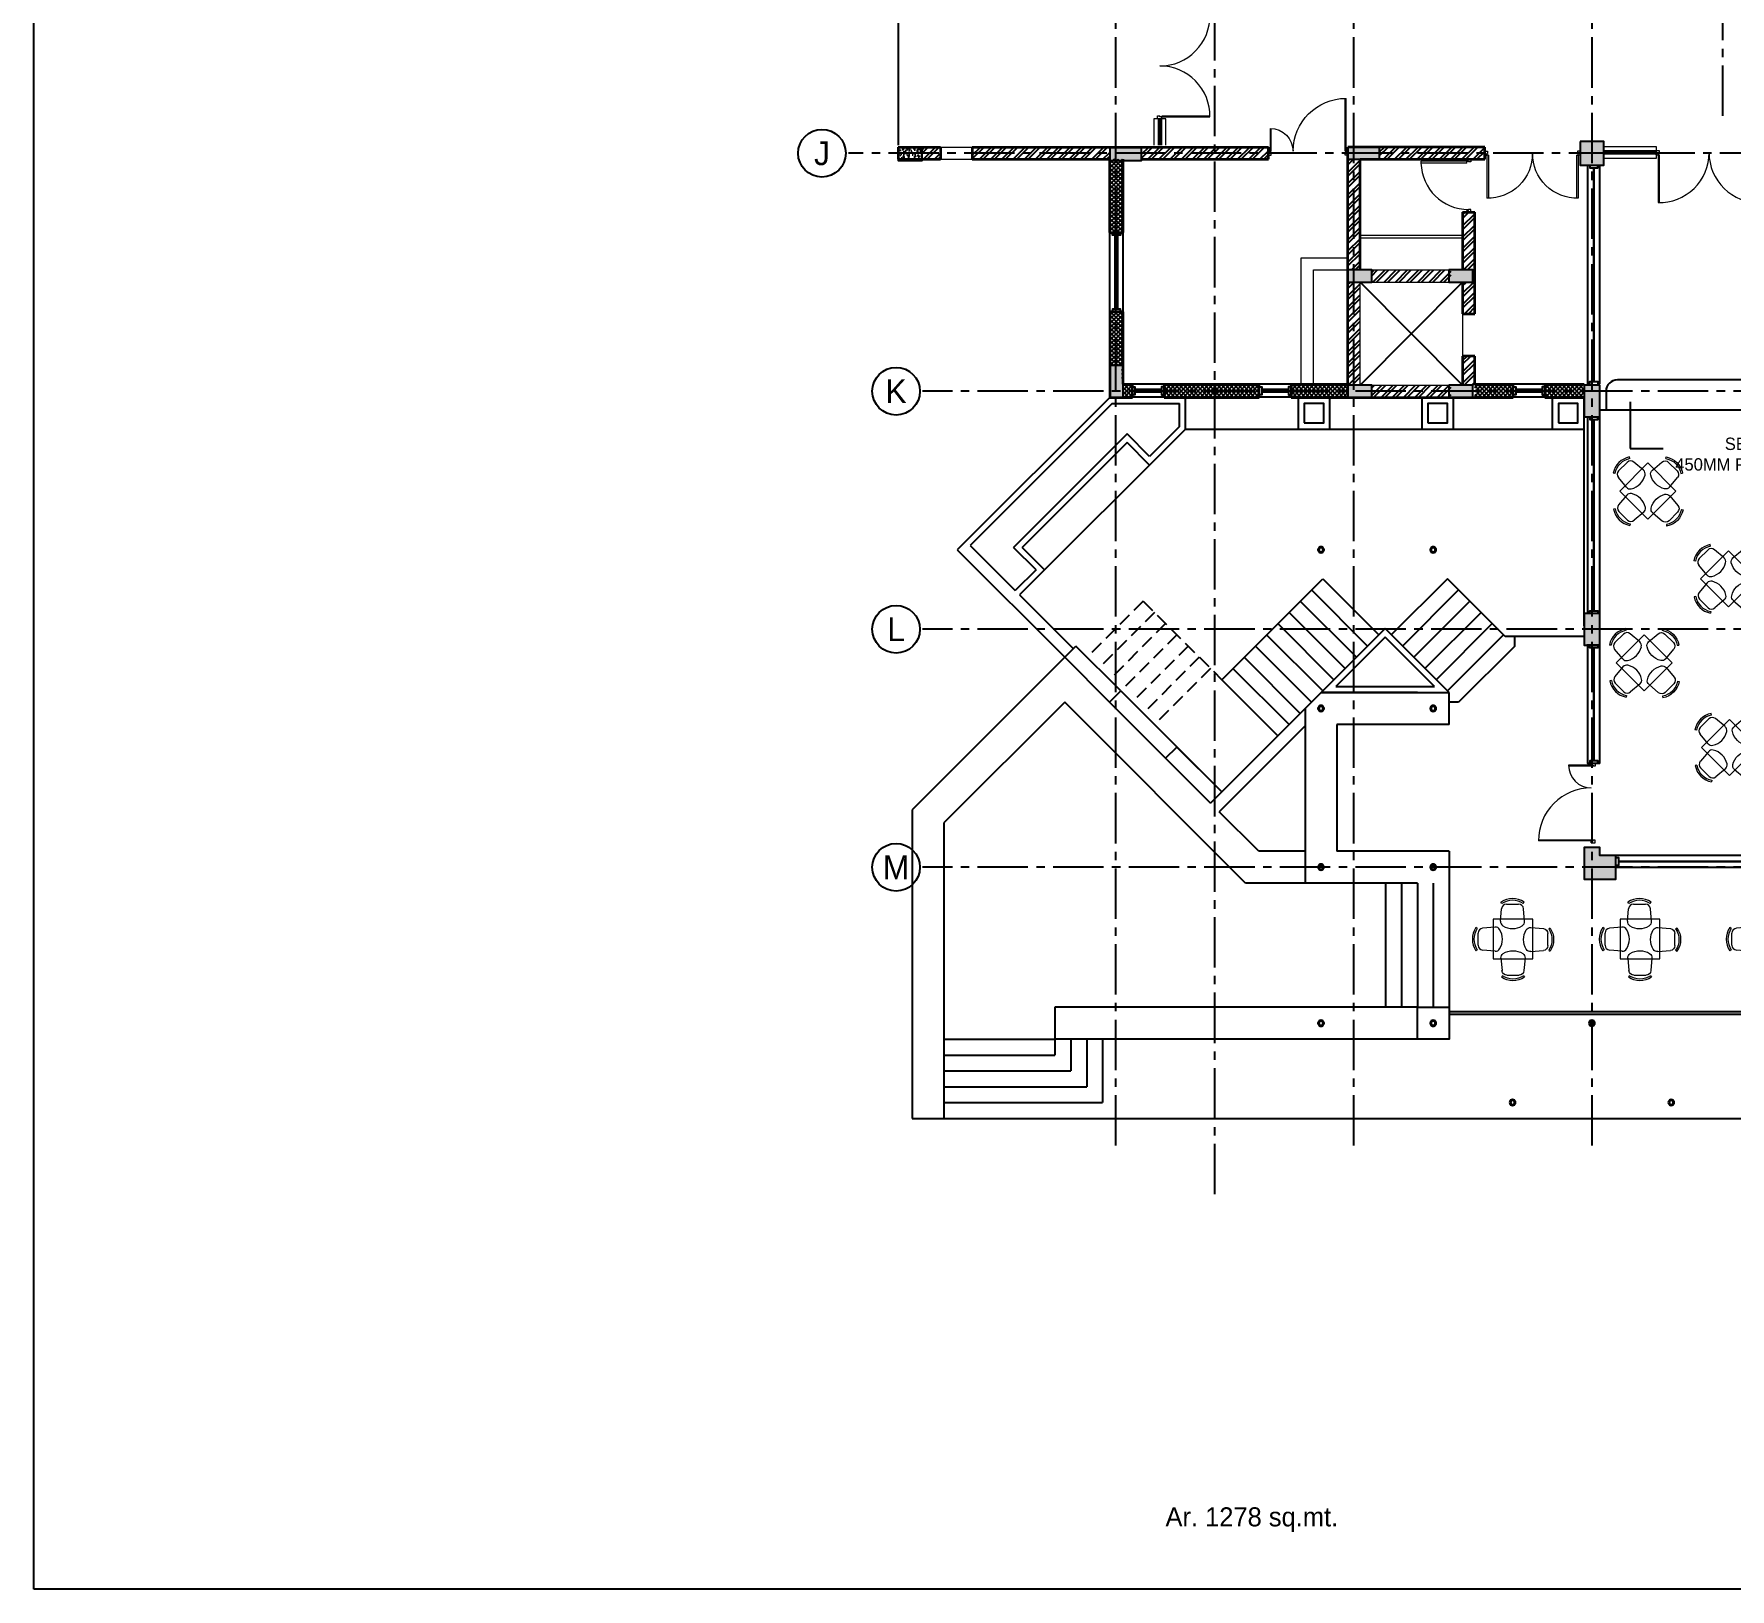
# Model space of a CAD drawing. Header units: millimetres. Extents: x -276609 to 1081398, y -453808 to 472098.
# Drawn here: x 86164 to 118227, y 199824 to 229226 of the extents above; entities that cross this region are included whole.
import ezdxf
from ezdxf.enums import TextEntityAlignment as Align

# ---------------------------------------------------------------- set-up
doc = ezdxf.new("R2010")
doc.units = ezdxf.units.MM
doc.header["$MEASUREMENT"] = 0
doc.linetypes.add('CENTER2', pattern=[28.575, 19.05, -3.175, 3.175, -3.175])
doc.linetypes.add('DASHED2', pattern=[0.375, 0.25, -0.125])
for name, color, linetype in [('A-Anno Tags', 6, 'Continuous'), ('A-Elevation', 4, 'Continuous'), ('A-Railing', 4, 'Continuous'), ('A-Steps', 3, 'Continuous'), ('A-Wall Patt', 8, 'Continuous'), ('A-Window', 4, 'Continuous'), ('Anno_Frames', 7, 'Continuous'), ('Anno_Labels', 7, 'Continuous'), ('AREA', 7, 'Continuous'), ('Dimension', 7, 'Continuous'), ('S-Conc Patt', 9, 'Continuous'), ('SHADING COLUMNS', 210, 'Continuous'), ('text', 252, 'Continuous')]:
    doc.layers.add(name, color=color, linetype=linetype)
doc.layers.add('A-Anno-Grid Lines', color=7, linetype='Continuous', true_color=0xbbc3bd)
for name, color, linetype, lineweight in [('A-Detail Lines', 241, 'Continuous', 25), ('A-DETL-LLIN', 3, 'Continuous', 9), ('A-Door', 4, 'Continuous', 9), ('A-Wall Sec', 1, 'Continuous', 20), ('S-Concrete', 40, 'Continuous', 25)]:
    doc.layers.add(name, color=color, linetype=linetype, lineweight=lineweight)
doc.layers.add('I-Furniture', color=7, linetype='Continuous', lineweight=20, true_color=0xb35900)
doc.styles.get("Standard").update_dxf_attribs({"font": ''})
doc.styles.get('Standard').set_extended_font_data('Gill Sans MT')
doc.dimstyles.new('IIITD_WD_M @ 100', dxfattribs={"dimscale": 100, "dimtxt": 1, "dimasz": 1, "dimexe": 0.5, "dimexo": 0.25, "dimgap": 0.3, "dimtad": 1, "dimdec": 0, "dimrnd": 1, "dimzin": 0, "dimdsep": 46, "dimtxsty": 'Standard', "dimblk": 'ARCHTICK', "dimcen": 0.2, "dimdle": 0.3, "dimclrd": 256, "dimclre": 256, "dimclrt": 256, "dimadec": 0, "dimazin": 0, "dimtfac": 1, "dimtdec": 0, "dimtofl": 0, "dimtmove": 0, "dimatfit": 0, "dimfxl": 0.5, "dimfxlon": 1, "dimtolj": 1, "dimtzin": 0, "dimlwd": -1, "dimlwe": -1, "dimarcsym": 0})
pattern_1 = [(45, (-365189.19, 77736.39), (-106.066017, 106.066017), []), (45, (-365118.48, 77736.39), (-106.066017, 106.066017), [])]

# ---------------------------------------------------------------- blocks, each defined once
blk = doc.blocks.new('Big Door Garbage')
at = {"layer": 'A-Door', "color": 5, "lineweight": 18}
for p, q in [((-12550, 128778), (-12500, 128778)), ((-12550, 128703), (-12550, 128778)), ((-12550, 128703), (-12515, 128703)), ((-12515, 128738), (-12500, 128738)), ((-12515, 128703), (-12515, 128738)), ((-12515, 128703), (-12515, 128273)), ((-12499, 128703), (-12515, 128703)), ((-12500, 128778), (-12500, 128738)), ((-12499, 128703), (-12499, 128273)), ((-11101, 128703), (-11101, 127703)), ((-11101, 128703), (-11085, 128703)), ((-11100, 128778), (-11100, 128738)), ((-11050, 128778), (-11100, 128778)), ((-11085, 128738), (-11100, 128738)), ((-11085, 128703), (-11085, 128738)), ((-11050, 128703), (-11085, 128703)), ((-11085, 128703), (-11085, 127703)), ((-11050, 128703), (-11050, 128778))]:
    blk.add_line(p, q, dxfattribs=at)
at = {"layer": 'A-Door', "lineweight": 18}
for centre, radius, start, end in [((-12515, 128703), 430, 270, 0), ((-11085, 128703), 1000, 180, 270)]:
    blk.add_arc(centre, radius, start, end, dxfattribs=at)
blk = doc.blocks.new('erer')
at = {"layer": 'A-Door', "color": 5, "lineweight": 18}
for p, q in [((476029, 155439), (476029, 154939)), ((476259, 154939), (476259, 155439)), ((476029, 154939), (476259, 154939)), ((476102, 154939), (476102, 154884)), ((476185, 154939), (476102, 154939)), ((476102, 154884), (476147, 154884)), ((476147, 154900), (476147, 154884)), ((476185, 154900), (476147, 154900)), ((476185, 154939), (476185, 154900)), ((476185, 154884), (476185, 154900)), ((476188, 154900), (477090, 154900)), ((476188, 154882), (477090, 154882)), ((476102, 152995), (476147, 152995)), ((476102, 152939), (476102, 152995)), ((476147, 152978), (476147, 152995)), ((476185, 152978), (476147, 152978)), ((476185, 152995), (476185, 152978)), ((476185, 152939), (476185, 152978)), ((476188, 152996), (477090, 152996)), ((476188, 152978), (477090, 152978)), ((476029, 152939), (476029, 152439)), ((476259, 152939), (476029, 152939)), ((476185, 152939), (476102, 152939)), ((476259, 152439), (476259, 152939))]:
    blk.add_line(p, q, dxfattribs=at)
at = {"layer": 'A-Door', "lineweight": 18}
for centre, start, end in [((476147, 154882), 269.9841, 1.3064), ((476147, 152996), 358.6936, 90.0159)]:
    blk.add_arc(centre, 943, start, end, dxfattribs=at)
at = {"layer": 'A-Window', "color": 2, "lineweight": 60}
for p, q in [((476144, 154939), (476144, 155439)), ((476144, 152939), (476144, 152439))]:
    blk.add_line(p, q, dxfattribs=at)
blk = doc.blocks.new('ABL_Door_S - 1000 x 2100-11-3 Second Floor Lvl')
at = {"layer": 'A-Door', "color": 5}
for p, q in [((-500, 38), (-450, 38)), ((-500, -38), (-500, 38)), ((-450, 38), (-450, -3)), ((450, 38), (450, -3)), ((500, 38), (450, 38)), ((500, -38), (500, 38)), ((-500, -38), (-465, -38)), ((-465, -3), (-450, -3)), ((-465, -38), (-465, -3)), ((-430, -38), (-465, -38)), ((465, -3), (450, -3)), ((465, -38), (465, -3)), ((500, -38), (465, -38))]:
    blk.add_line(p, q, dxfattribs=at)
at = {"layer": 'A-Door', "color": 5, "lineweight": 18}
for p, q in [((-465, -38), (-465, -902)), ((-430, -38), (-430, -902)), ((-430, -902), (-465, -902))]:
    blk.add_line(p, q, dxfattribs=at)
at = {"layer": 'A-Door'}
blk.add_arc((-450, -3), 900, 271.2733, 0, dxfattribs=at)
blk = doc.blocks.new('din w3')
at = {"layer": 'A-Window', "color": 2, "lineweight": 60}
blk.add_line((477594, 164984), (477594, 166384), dxfattribs=at)
at = {"layer": 'A-Window'}
for points in [[(477469, 164934), (477469, 166434)], [(477669, 166434), (477669, 166384), (477519, 166384), (477519, 166434)], [(477719, 164934), (477719, 166434)], [(477669, 164934), (477669, 164984), (477519, 164984), (477519, 164934)]]:
    blk.add_lwpolyline(points, dxfattribs=at)
blk = doc.blocks.new('w8')
at = {"layer": 'A-Window', "color": 2, "lineweight": 30}
blk.add_line((484324, 139289), (484324, 142939), dxfattribs=at)
at = {"layer": 'A-Window'}
for points in [[(484209, 139239), (484209, 142989)], [(484399, 142989), (484399, 142939), (484249, 142939), (484249, 142989)], [(484439, 139239), (484439, 142989)], [(484399, 139239), (484399, 139289), (484249, 139289), (484249, 139239)]]:
    blk.add_lwpolyline(points, dxfattribs=at)
blk = doc.blocks.new('din d7')
at = {"layer": 'A-Door', "color": 5, "lineweight": 18}
for p, q in [((486934, 174520), (486934, 175332)), ((486969, 174518), (486969, 175332)), ((488629, 174518), (488629, 175332)), ((488664, 174518), (488664, 175332)), ((486899, 174518), (486934, 174518)), ((486899, 174518), (486899, 174443)), ((486899, 174443), (486949, 174443)), ((486934, 174518), (486934, 174483)), ((486969, 174518), (486934, 174518)), ((486934, 174483), (486949, 174483)), ((486949, 174443), (486949, 174483)), ((488629, 174518), (488664, 174518)), ((488664, 174483), (488649, 174483)), ((488649, 174443), (488649, 174483)), ((488699, 174443), (488649, 174443)), ((488664, 174518), (488664, 174483)), ((488699, 174518), (488664, 174518)), ((488699, 174518), (488699, 174443))]:
    blk.add_line(p, q, dxfattribs=at)
at = {"layer": 'A-Door', "lineweight": 18}
for centre, start, end in [((486950, 174483), 359.9841, 91.0727), ((488648, 174483), 88.9273, 180.0159)]:
    blk.add_arc(centre, 849, start, end, dxfattribs=at)
blk = doc.blocks.new('4tgh5yhjjr')
at = {"layer": 'A-Door', "color": 5, "lineweight": 18}
for p, q in [((481031, 149362), (482019, 149362)), ((482019, 149132), (481031, 149132)), ((482019, 149362), (482019, 149132)), ((482019, 149205), (482019, 149289)), ((482019, 149289), (482074, 149289)), ((482019, 149205), (482058, 149205)), ((482058, 149205), (482058, 149244)), ((482058, 149244), (482074, 149244)), ((482074, 149205), (482058, 149205)), ((482058, 149203), (482058, 148301)), ((482074, 149289), (482074, 149244)), ((482076, 149203), (482076, 148301)), ((483962, 149203), (483962, 148301)), ((484019, 149289), (483963, 149289)), ((483963, 149289), (483963, 149244)), ((483980, 149244), (483963, 149244)), ((483963, 149205), (483980, 149205)), ((483980, 149205), (483980, 149244)), ((484019, 149205), (483980, 149205)), ((483980, 149203), (483980, 148301)), ((484019, 149132), (484019, 149362)), ((484019, 149362), (485019, 149362)), ((484019, 149205), (484019, 149289)), ((485019, 149132), (484019, 149132))]:
    blk.add_line(p, q, dxfattribs=at)
at = {"layer": 'A-Door', "lineweight": 18}
for centre, start, end in [((482076, 149244), 268.6936, 0.0159), ((483962, 149244), 179.9841, 271.3064)]:
    blk.add_arc(centre, 943, start, end, dxfattribs=at)
at = {"layer": 'A-Window', "color": 2, "lineweight": 60}
for p, q in [((482019, 149247), (481031, 149247)), ((484019, 149247), (485019, 149247))]:
    blk.add_line(p, q, dxfattribs=at)
blk = doc.blocks.new('din w1')
at = {"layer": 'A-Window', "color": 2, "lineweight": 60}
blk.add_line((476279, 163779), (476779, 163779), dxfattribs=at)
at = {"layer": 'A-Window'}
for points in [[(476229, 163904), (476829, 163904)], [(476229, 163704), (476279, 163704), (476279, 163854), (476229, 163854)], [(476829, 163704), (476779, 163704), (476779, 163854), (476829, 163854)], [(476229, 163654), (476829, 163654)]]:
    blk.add_lwpolyline(points, dxfattribs=at)
blk = doc.blocks.new('yhtyjuyk')
at = {"layer": 'A-Window', "color": 2, "lineweight": 30}
blk.add_line((480841, 77753), (480841, 81793), dxfattribs=at)
at = {"layer": 'A-Window'}
for points in [[(480726, 77703), (480726, 81843)], [(480766, 81843), (480766, 81793), (480916, 81793), (480916, 81843)], [(480956, 77703), (480956, 81843)], [(480766, 77703), (480766, 77753), (480916, 77753), (480916, 77703)]]:
    blk.add_lwpolyline(points, dxfattribs=at)
blk = doc.blocks.new('Pipe-Column - Pipe3-1_2STD-50-2 GL')
at = {"layer": 'S-Concrete', "lineweight": 35}
for radius, start, end in [(50.8, 0, 180), (45.1, 0, 180), (45.1, 180, 0), (50.8, 180, 360)]:
    blk.add_arc((0, 0), radius, start, end, dxfattribs=at)
blk = doc.blocks.new('Pipe-Column - Pipe3-1_2STD-48-2 GL')
at = {"layer": 'S-Concrete', "lineweight": 35}
for radius, start, end in [(50.8, 0, 180), (50.8, 180, 360), (45.1, 360, 180), (45.1, 180, 360)]:
    blk.add_arc((0, 0), radius, start, end, dxfattribs=at)
blk = doc.blocks.new('Pipe-Column - Pipe3-1_2STD-49-2 GL')
at = {"layer": 'S-Concrete', "lineweight": 35}
for radius, start, end in [(50.8, 0, 180), (50.8, 180, 360), (45.1, 360, 180), (45.1, 180, 360)]:
    blk.add_arc((0, 0), radius, start, end, dxfattribs=at)
blk = doc.blocks.new('TRGHT4')
at = {"layer": 'SHADING COLUMNS'}
for name, p, rotation in [('Pipe-Column - Pipe3-1_2STD-48-2 GL', (397060, -137137), 135.0000000004137), ('Pipe-Column - Pipe3-1_2STD-48-2 GL', (399181, -137137), 135.0000000004137), ('Pipe-Column - Pipe3-1_2STD-50-2 GL', (427680, -137137), 44.9999999995862), ('Pipe-Column - Pipe3-1_2STD-50-2 GL', (429801, -137137), 44.9999999995862), ('Pipe-Column - Pipe3-1_2STD-48-2 GL', (397060, -140137), 135.0000000004137), ('Pipe-Column - Pipe3-1_2STD-48-2 GL', (399181, -140137), 135.0000000004137), ('Pipe-Column - Pipe3-1_2STD-50-2 GL', (427680, -140137), 44.9999999995862), ('Pipe-Column - Pipe3-1_2STD-50-2 GL', (429801, -140137), 44.9999999995862), ('Pipe-Column - Pipe3-1_2STD-48-2 GL', (397060, -143137), 135.0000000004137), ('Pipe-Column - Pipe3-1_2STD-48-2 GL', (399181, -143137), 135.0000000004137), ('Pipe-Column - Pipe3-1_2STD-50-2 GL', (427680, -143137), 44.9999999995862), ('Pipe-Column - Pipe3-1_2STD-50-2 GL', (429801, -143137), 44.9999999995862), ('Pipe-Column - Pipe3-1_2STD-48-2 GL', (397060, -146087), 135.0000000004137), ('Pipe-Column - Pipe3-1_2STD-49-2 GL', (399181, -146087), 135.0000000004137), ('Pipe-Column - Pipe3-1_2STD-50-2 GL', (427680, -146137), 44.9999999995862), ('Pipe-Column - Pipe3-1_2STD-50-2 GL', (429801, -146137), 44.9999999995862)]:
    blk.add_blockref(name, p, dxfattribs=dict(at, rotation=rotation))
for p in [(402181, -146087), (405181, -146087), (408181, -146087), (411181, -146087), (414181, -146087), (417181, -146087), (420181, -146087), (423181, -146087), (426181, -146087), (400681, -147587), (403681, -147587), (406681, -147587), (409681, -147587), (412681, -147587), (415681, -147587), (418681, -147587), (421681, -147587), (424681, -147587), (427681, -147587)]:
    blk.add_blockref('Pipe-Column - Pipe3-1_2STD-50-2 GL', p, dxfattribs=at)
blk = doc.blocks.new('_ArchTick')
at = {"color": 0, "linetype": 'ByBlock', "const_width": 0.15}
blk.add_lwpolyline([(-0.5, -0.5), (0.5, 0.5)], dxfattribs=at)
blk = doc.blocks.new('dw2')
at = {"layer": 'A-Window'}
blk.add_line((484439, 147324), (484189, 147324), dxfattribs=at)
at = {"layer": 'A-Window', "color": 2, "lineweight": 30}
blk.add_line((484324, 145139), (484324, 147274), dxfattribs=at)
at = {"layer": 'A-Window'}
for points in [[(484439, 145089), (484209, 145089), (484209, 147324)], [(484399, 147324), (484399, 147274), (484249, 147274), (484249, 147324)], [(484439, 145089), (484439, 147324)], [(484399, 145089), (484399, 145139), (484249, 145139), (484249, 145089)]]:
    blk.add_lwpolyline(points, dxfattribs=at)
at = {"layer": 'A-Detail Lines', "rotation": 270}
blk.add_blockref('Big Door Garbage', (355573, 132539), dxfattribs=at)
blk = doc.blocks.new('A$C60CE59FC')
at = {"layer": 'A-Window', "color": 2, "lineweight": 30}
blk.add_line((-115, -3665), (-115, -50), dxfattribs=at)
at = {"layer": 'A-Window'}
for points in [[(-230, -3715), (-230, 0)], [(-190, 0), (-190, -50), (-40, -50), (-40, 0)], [(0, -3715), (0, 0)], [(-190, -3715), (-190, -3665), (-40, -3665), (-40, -3715)]]:
    blk.add_lwpolyline(points, dxfattribs=at)
at = {"layer": 'Dimension'}
blk.add_line((0, -3715), (0, -997), dxfattribs=at)
blk = doc.blocks.new('chair1')
at = {"layer": 'I-Furniture'}
for p, q in [((-320, 228), (-84, 207)), ((1, 115), (1, -115)), ((16, 201), (42, 219)), ((-320, -228), (-84, -207)), ((16, -201), (42, -219))]:
    blk.add_line(p, q, dxfattribs=at)
for centre, radius, start, end in [((-108, 0), 351, 148.407, 211.593), ((-328, 135), 92.9, 85.0303, 148.407), ((-92, 115), 92.9, 0, 85.0303), ((-278, 0), 356, 325.6197, 34.3803), ((-278, 0), 387, 325.6197, 34.3803), ((-328, -135), 92.9, 211.593, 274.9697), ((-92, -115), 92.9, 274.9697, 0)]:
    blk.add_arc(centre, radius, start, end, dxfattribs=at)
blk = doc.blocks.new('wegegt')
at = {"layer": 'I-Furniture'}
blk.add_lwpolyline([(489413, 140432), (490163, 140432), (490163, 141182), (489413, 141182)], close=True, dxfattribs=at)
for p, rotation in [((489780, 141466), 90), ((489129, 140807), 180)]:
    blk.add_blockref('chair1', p, dxfattribs=dict(at, rotation=rotation))
at = {"layer": 'I-Furniture', "xscale": -1}
for p, rotation in [((490447, 140799), 180), ((489788, 140129), 90)]:
    blk.add_blockref('chair1', p, dxfattribs=dict(at, rotation=rotation))
blk = doc.blocks.new('Grid Head')
blk.add_circle((0, 0), 3)
at = {"layer": 'Anno_Labels'}
blk.add_attdef('GRID_NAME', text='', height=3, dxfattribs=at).set_placement((0, 0), align=Align.MIDDLE_CENTER)

msp = doc.modelspace()

# ---------------------------------------------------------------- hatches: boundary and pattern name
at = {"layer": 'A-Wall Patt'}
h = msp.add_hatch(dxfattribs=at)
h.set_pattern_fill('ANSI32', color=256, scale=400, style=0)
h.set_pattern_definition(pattern_1)
h.paths.add_polyline_path([(106502, 227085.5), (103902, 227085.5), (103902, 226856.4), (106502, 226856.4)])
h.paths.add_polyline_path([(107102, 227085.5), (107102, 226855.5), (109502, 226855.5), (109502, 227085.5)])
h.paths.add_polyline_path([(102952, 227086.4), (102952, 226856.4), (103302, 226856.4), (103302, 227086.4)])
h = msp.add_hatch(dxfattribs=at)
h.set_pattern_fill('ANSI32', color=256, scale=400, style=0)
h.set_pattern_definition(pattern_1)
h.paths.add_polyline_path([(113402, 225855.5), (113172, 225855.5), (113172, 224765.5), (113402, 224765.5)])
h.paths.add_polyline_path([(111232, 226855.5), (111002, 226855.5), (111002, 226235.5), (111002, 225435.5), (111002, 224765.5), (111232, 224765.5), (111232, 225435.5)])
h.paths.add_polyline_path([(113402, 223135.5), (113172, 223135.5), (113172, 222585.5), (113402, 222585.5)])
h.paths.add_polyline_path([(112952, 224765.5), (111452, 224765.5), (111452, 224535.5), (112952, 224535.5)])
h.paths.add_polyline_path([(111232, 224535.5), (111002, 224535.5), (111002, 222585.5), (111232, 222585.5)])
h.paths.add_polyline_path([(112952, 222585.5), (111452, 222585.5), (111452, 222355.5), (112952, 222355.5)])
h.paths.add_polyline_path([(113402, 224535.5), (113172, 224535.5), (113172, 223935.5), (113402, 223935.5)])
h.paths.add_polyline_path([(113592, 226855.5), (113592, 227085.5), (111602, 227085.5), (111602, 226855.5)])
h = msp.add_hatch(dxfattribs=at)
h.set_pattern_fill('ANSI37', color=256, scale=450, style=0)
h.set_pattern_definition([(45, (-365189.19, 77736.39), (-39.7747564, 39.7747564), []), (135, (-365189.19, 77736.39), (-39.7747564, -39.7747564), [])])
h.paths.add_polyline_path([(115467, 222605.5), (114727.8, 222605.5), (114727.8, 222355.5), (115467, 222355.5)])
h.paths.add_polyline_path([(114127.8, 222605.5), (113402, 222605.5), (113402, 222585.5), (113402, 222355.5), (114127.8, 222355.5)])
h.paths.add_polyline_path([(111002, 222605.5), (109927.8, 222605.5), (109927.8, 222355.5), (111002, 222355.5)])
h.paths.add_polyline_path([(106752, 226855.5), (106502, 226855.5), (106502, 225470.5), (106752, 225470.5)])
h.paths.add_polyline_path([(106732, 222955.5), (106732, 222655.5), (106752, 222655.5), (106752, 223970.5), (106502, 223970.5), (106502, 222955.5)])
h.paths.add_polyline_path([(107527.8, 222605.5), (107527.8, 222355.5), (109327.8, 222355.5), (109327.8, 222605.5)])
h.paths.add_polyline_path([(106927.8, 222355.5), (106927.8, 222605.5), (106752, 222605.5), (106752, 222355.5)])
at = {"layer": 'S-Conc Patt'}
h = msp.add_hatch(dxfattribs=at)
h.set_pattern_fill('AR-CONC', color=8, scale=20, style=0)
h.set_pattern_definition([(50, (-1171887.5, 1291771.16), (143.4520365, -12.550427), [15, -165]), (355, (-1171887.5, 1291771.16), (-27.750267, 150.438427), [12, -132]), (100.4514, (-1171875.54, 1291770.12), (115.701876, 137.887908), [12.748038, -140.228422]), (46.1842, (-1171887.5, 1291811.16), (213.44821, -33.103803), [22.5, -247.5]), (96.6356, (-1171869.7, 1291808.4), (186.93254, 194.823574), [19.122058, -210.3426]), (351.1842, (-1171887.5, 1291811.16), (186.93239, 194.82372), [18, -198]), (21, (-1171867.5, 1291801.16), (119.3814104, -80.523778), [15, -165]), (326, (-1171867.5, 1291801.16), (48.663066, 145.030009), [12, -132]), (71.4514, (-1171857.55, 1291794.45), (168.044526, 64.506099), [12.748038, -140.228422]), (37.5, (-1171887.5, 1291771.163), (2.431971, 66.5787708), [0, -130.4, 0, -134, 0, -132.5]), (7.5, (-1171887.5, 1291771.16), (52.6139075, 78.8823424), [0, -76.4, 0, -127.4, 0, -50.5]), (327.5, (-1171932.1, 1291771.16), (106.7644872, -4.5109743), [0, -50, 0, -156, 0, -207]), (317.5, (-1171952.1, 1291771.16), (116.637234, 20.0209965), [0, -65, 0, -103.6, 0, -147])])
h.paths.add_polyline_path([(102502, 227085.5), (102502, 226835.5), (102952, 226835.5), (102952, 227085.5)])
for points in [[(106502, 227085.5), (106502, 226835.5), (107102, 226835.5), (107102, 227085.5)], [(111002, 227085.5), (111002, 226855.5), (111602, 226855.5), (111602, 227085.5)], [(115392, 227195.5), (115392, 226745.5), (115842, 226745.5), (115842, 227195.5)], [(111002, 224765.5), (111002, 224535.5), (111452, 224535.5), (111452, 224765.5)], [(112912, 224765.5), (112912, 224535.5), (113362, 224535.5), (113362, 224765.5)], [(106752, 222955.5), (106502, 222955.5), (106502, 222355.5), (106752, 222355.5)], [(111002, 222585.5), (111002, 222355.5), (111452, 222355.5), (111452, 222585.5)], [(112912, 222585.5), (112912, 222355.5), (113362, 222355.5), (113362, 222585.5)], [(115767, 222585.5), (115467, 222585.5), (115467, 221985.5), (115767, 221985.5)], [(115767, 218270.5), (115467, 218270.5), (115467, 217670.5), (115767, 217670.5)], [(115467, 213245.5), (116067, 213245.5), (116067, 213695.5), (115767, 213695.5), (115767, 213845.5), (115467, 213845.5)]]:
    msp.add_hatch(color=8, dxfattribs=at).paths.add_polyline_path(points)

# ---------------------------------------------------------------- linework, layer by layer
at = {"layer": 'A-Anno Tags'}
for p, q in [((115882, 222120.5), (120117, 222120.5)), ((110315.5, 218713.8), (111376.2, 217653.2)), ((110527.7, 218926), (111588.3, 217865.3)), ((112883.6, 218926), (111822.9, 217865.3)), ((113095.7, 218713.8), (112035.1, 217653.2)), ((110103.4, 218501.7), (111164.1, 217441)), ((113307.9, 218501.7), (112247.2, 217441)), ((109679.1, 218077.4), (110739.8, 217016.8)), ((109891.3, 218289.6), (110951.9, 217228.9)), ((113520, 218289.6), (112459.3, 217228.9)), ((113732.1, 218077.4), (112671.5, 217016.8)), ((109467, 217865.3), (110527.7, 216804.6)), ((113944.3, 217865.3), (112883.6, 216804.6)), ((114156.4, 217653.2), (114156.4, 217833.5)), ((109042.7, 217441), (110103.4, 216380.4)), ((109254.9, 217653.2), (110315.5, 216592.5)), ((114156.4, 217653.2), (113095.7, 216592.5)), ((108830.6, 217228.9), (109891.3, 216168.3)), ((108618.5, 217016.8), (109679.1, 215956.1)), ((113095.7, 216592.5), (112915.4, 216592.5))]:
    msp.add_line(p, q, dxfattribs=at)
at = {"layer": 'A-Anno-Grid Lines', "linetype": 'CENTER2', "ltscale": 50}
for p, q in [((115617, 208207.5), (115617, 255052)), ((118087, 227676.9), (118087, 255052)), ((106617, 208207.5), (106617, 253948.3)), ((108487, 207289.9), (108487, 253998.6)), ((111117, 208207.5), (111117, 253948.3)), ((151848.2, 226970.5), (101560.9, 226970.5)), ((147817.4, 222470.5), (102962, 222470.5)), ((147817.4, 217970.5), (102962, 217970.5)), ((147817.4, 213470.5), (102962, 213470.5))]:
    msp.add_line(p, q, dxfattribs=at)
at = {"layer": 'A-Detail Lines'}
for p, q in [((113172, 222585.5), (111232, 224535.5)), ((111232, 222585.5), (113172, 224535.5))]:
    msp.add_line(p, q, dxfattribs=at)
at = {"layer": 'A-DETL-LLIN'}
msp.add_line((113172, 223935.5), (113172, 223135.5), dxfattribs=at)
at = {"layer": 'A-Door'}
for p, q in [((103302, 227086.4), (103902, 227086.4)), ((103302, 226856.4), (103902, 226856.4))]:
    msp.add_line(p, q, dxfattribs=at)
for points in [[(113172, 225415.1), (111232, 225415.1)], [(113172, 225365.1), (111232, 225365.1)]]:
    msp.add_lwpolyline(points, dxfattribs=at)
at = {"layer": 'A-Elevation', "linetype": 'DASHED2', "ltscale": 1000}
for p, q in [((107133.6, 218501.7), (106072.9, 217441)), ((107133.6, 218501.7), (108618.5, 217016.8)), ((107345.7, 218289.6), (106285, 217228.9)), ((107557.8, 218077.4), (106497.2, 217016.8)), ((107769.9, 217865.3), (106709.3, 216804.6)), ((107982.1, 217653.2), (106921.4, 216592.5)), ((108194.2, 217441), (107133.6, 216380.4)), ((108406.3, 217228.9), (107345.7, 216168.3))]:
    msp.add_line(p, q, dxfattribs=at)
at = {"layer": 'A-Railing'}
for p, q in [((112917, 210695.5), (140817, 210695.5)), ((112917.8, 210745.5), (140767, 210745.5))]:
    msp.add_line(p, q, dxfattribs=at)
at = {"layer": 'A-Steps'}
for p, q in [((102502, 230155.5), (102502, 227120.5)), ((119552, 222685.5), (116097, 222685.5)), ((106502, 222355.5), (103618.1, 219471.6)), ((106549.6, 222240.5), (103862.1, 219552.9)), ((106549.6, 222240.5), (107817.5, 222240.5)), ((107817.5, 221803.1), (107817.5, 222240.5)), ((107932.5, 221755.5), (107932.5, 222355.5)), ((115882, 222470.5), (115882, 222120.5)), ((115467, 218035.9), (115467, 221985.5)), ((115767, 222120.5), (115882, 222120.5)), ((106828.9, 221663), (104682.9, 219517)), ((107932.5, 221755.5), (104796, 218618.9)), ((107253.2, 221238.7), (106828.9, 221663)), ((107817.5, 221803.1), (107253.2, 221238.7)), ((107932.5, 221755.5), (114867, 221755.5)), ((106828.9, 221500.4), (104845.5, 219517)), ((107253.2, 221076.1), (106828.9, 221500.4)), ((103618.1, 219471.6), (105648.6, 217441)), ((103862.1, 219552.9), (104714.7, 218700.3)), ((105107.1, 219092.7), (104682.9, 219517)), ((105269.8, 219092.7), (104845.5, 219517)), ((105107.1, 219092.7), (104714.7, 218700.3)), ((108618.5, 217016.8), (110527.7, 218926)), ((113976.1, 217833.5), (112883.6, 218926)), ((104796, 218618.9), (105811.3, 217603.7)), ((111705.6, 217982.6), (108406.3, 214683.3)), ((111705.6, 217820), (110773.5, 216887.8)), ((112915.4, 216772.8), (111705.6, 217982.6)), ((112637.8, 216887.8), (111705.6, 217820)), ((115467, 217833.5), (113976.1, 217833.5)), ((105648.6, 217441), (102764.7, 214557.1)), ((106709.3, 216804.6), (108618.5, 214895.5)), ((112315.4, 216772.8), (110495.8, 216772.8)), ((110495.8, 216772.8), (112915.4, 216772.8)), ((110773.5, 216887.8), (112637.8, 216887.8)), ((112915.4, 216172.8), (112915.4, 216772.8)), ((105648.6, 216592.5), (103364.7, 214308.6)), ((109068.3, 213172.8), (105648.6, 216592.5)), ((107557.8, 215531.9), (106497.2, 216592.5)), ((110194.1, 216471.1), (110194.1, 213172.8)), ((110194.1, 216145.8), (108569, 214520.7)), ((112915.4, 216172.8), (110794.1, 216172.8)), ((110794.1, 216172.8), (110794.1, 213772.8)), ((102764.7, 214557.1), (102764.7, 208720.5)), ((109316.9, 213772.8), (108569, 214520.7)), ((103364.7, 214308.6), (103364.7, 208720.5)), ((110194.1, 213772.8), (109316.9, 213772.8)), ((112915.4, 213772.8), (110794.1, 213772.8)), ((112915.4, 213772.8), (112915.4, 210822.8)), ((112315.4, 213172.8), (109068.3, 213172.8)), ((111715.4, 213172.8), (110194.1, 213172.8)), ((111715.4, 213172.8), (111715.4, 210822.8)), ((111715.4, 213172.8), (111715.4, 213172.8)), ((112015.4, 213172.8), (112015.4, 210822.8)), ((112315.4, 213172.8), (112315.4, 210822.8)), ((112615.4, 213172.8), (112615.4, 210822.8)), ((112315.4, 210822.8), (105464.7, 210822.8)), ((105464.7, 210822.8), (105464.7, 209920.5)), ((103364.7, 210220.5), (105464.7, 210220.5)), ((112315.4, 210222.8), (105464.7, 210222.8)), ((105764.7, 210222.8), (105764.7, 209620.5)), ((106064.7, 210222.8), (106064.7, 209320.5)), ((106364.7, 210222.8), (106364.7, 209020.5)), ((103364.7, 209920.5), (105464.7, 209920.5)), ((103364.7, 209620.5), (105764.7, 209620.5)), ((103364.7, 209320.5), (106064.7, 209320.5)), ((103364.7, 209020.5), (106364.7, 209020.5)), ((102764.7, 208720.5), (143621.7, 208720.5))]:
    msp.add_line(p, q, dxfattribs=at)
for points in [[(110061.2, 221755.5), (110661.2, 221755.5), (110661.2, 222355.5), (110061.2, 222355.5)], [(110176.2, 221870.5), (110546.2, 221870.5), (110546.2, 222240.5), (110176.2, 222240.5)], [(112399.6, 221755.5), (112999.6, 221755.5), (112999.6, 222355.5), (112399.6, 222355.5)], [(112514.6, 221870.5), (112884.6, 221870.5), (112884.6, 222240.5), (112514.6, 222240.5)], [(114867, 221755.5), (115467, 221755.5), (115467, 222355.5), (114867, 222355.5)], [(114982, 221870.5), (115352, 221870.5), (115352, 222240.5), (114982, 222240.5)], [(112315.4, 210822.8), (112915.4, 210822.8), (112915.4, 210222.8), (112315.4, 210222.8)]]:
    msp.add_lwpolyline(points, close=True, dxfattribs=at)
msp.add_arc((116097, 222470.5), 215, 90, 180, dxfattribs=at)
at = {"layer": 'A-Wall Sec', "lineweight": 35}
for p, q in [((102502, 227086.4), (102502, 226856.4)), ((102502, 227086.4), (103302, 227086.4)), ((103302, 227086.4), (103302, 226856.4)), ((103902, 227086.4), (103902, 226856.4)), ((103902, 227085.5), (109502, 227085.5)), ((109502, 226855.5), (109502, 227085.5)), ((111002, 222585.5), (111002, 227085.5)), ((113592, 227085.5), (111002, 227085.5)), ((113592, 226855.5), (113592, 227085.5)), ((102502, 226856.4), (103302, 226856.4)), ((103902, 226856.4), (106502, 226856.4)), ((106502, 225470.5), (106502, 226856.4)), ((106752, 225470.5), (106752, 226855.5)), ((107102, 226855.5), (109502, 226855.5)), ((111232, 224765.5), (111232, 226855.5)), ((111232, 226855.5), (113592, 226855.5)), ((113172, 225855.5), (113172, 224765.5)), ((113172, 225855.5), (113402, 225855.5)), ((113402, 223935.5), (113402, 225855.5)), ((106502, 225470.5), (106752, 225470.5)), ((113172, 224535.5), (113172, 223935.5)), ((106502, 223970.5), (106502, 222355.5)), ((106752, 223970.5), (106502, 223970.5)), ((106752, 222605.5), (106752, 223970.5)), ((113172, 223935.5), (113402, 223935.5)), ((113172, 223135.5), (113172, 222585.5)), ((113402, 223135.5), (113172, 223135.5)), ((113402, 222585.5), (113402, 223135.5)), ((106752, 222605.5), (106927.8, 222605.5)), ((106927.8, 222355.5), (106927.8, 222605.5)), ((107527.8, 222605.5), (109327.8, 222605.5)), ((107527.8, 222605.5), (107527.8, 222355.5)), ((109327.8, 222355.5), (109327.8, 222605.5)), ((109927.8, 222605.5), (109927.8, 222355.5)), ((109927.8, 222605.5), (111002, 222605.5)), ((113402, 222605.5), (114127.8, 222605.5)), ((114127.8, 222355.5), (114127.8, 222605.5)), ((114727.8, 222605.5), (114727.8, 222355.5)), ((114727.8, 222605.5), (115467, 222605.5)), ((106502, 222355.5), (106927.8, 222355.5)), ((107527.8, 222355.5), (109327.8, 222355.5)), ((109927.8, 222355.5), (114127.8, 222355.5)), ((114727.8, 222355.5), (115467, 222355.5))]:
    msp.add_line(p, q, dxfattribs=at)
at = {"layer": 'A-Wall Sec'}
for p, q in [((110122, 222605.5), (110122, 224995.5)), ((110122, 224995.5), (111002, 224995.5)), ((110352, 222605.5), (110352, 224765.5)), ((110352, 224765.5), (111002, 224765.5)), ((111232, 224765.5), (113172, 224765.5)), ((111232, 222585.5), (111232, 224535.5)), ((111232, 224535.5), (113172, 224535.5)), ((111232, 222585.5), (113172, 222585.5))]:
    msp.add_line(p, q, dxfattribs=at)
at = {"layer": 'Dimension'}
msp.add_line((115767, 218160.5), (115767, 220988.6), dxfattribs=at)
msp.add_lwpolyline([(86164.2, 199823.7), (86164.2, 259223.7), (170164.2, 259223.7), (170164.2, 199823.7)], close=True, dxfattribs=at)
at = {"layer": 'S-Concrete'}
for p, q in [((105648.6, 217441), (105860.8, 217653.2)), ((106497.2, 216592.5), (105648.6, 217441)), ((106709.3, 216804.6), (105860.8, 217653.2)), ((106497.2, 216592.5), (106709.3, 216804.6)), ((107557.8, 215531.9), (107769.9, 215744)), ((108406.3, 214683.3), (107557.8, 215531.9)), ((108618.5, 214895.5), (107769.9, 215744)), ((108406.3, 214683.3), (108618.5, 214895.5))]:
    msp.add_line(p, q, dxfattribs=at)
for points in [[(102502, 227085.5), (102502, 226835.5), (102952, 226835.5), (102952, 227085.5)], [(106502, 227085.5), (106502, 226835.5), (107102, 226835.5), (107102, 227085.5)], [(111002, 227085.5), (111002, 226855.5), (111602, 226855.5), (111602, 227085.5)], [(115392, 227195.5), (115392, 226745.5), (115842, 226745.5), (115842, 227195.5)], [(111002, 224765.5), (111002, 224535.5), (111452, 224535.5), (111452, 224765.5)], [(112912, 224765.5), (112912, 224535.5), (113362, 224535.5), (113362, 224765.5)], [(106752, 222955.5), (106502, 222955.5), (106502, 222355.5), (106752, 222355.5)], [(111002, 222585.5), (111002, 222355.5), (111452, 222355.5), (111452, 222585.5)], [(112912, 222585.5), (112912, 222355.5), (113362, 222355.5), (113362, 222585.5)], [(115767, 222585.5), (115467, 222585.5), (115467, 221985.5), (115767, 221985.5)], [(115767, 218270.5), (115467, 218270.5), (115467, 217670.5), (115767, 217670.5)], [(116067, 213695.5), (115767, 213695.5), (115767, 213845.5), (115467, 213845.5), (115467, 213245.5), (116067, 213245.5)]]:
    msp.add_lwpolyline(points, close=True, dxfattribs=at)

# ---------------------------------------------------------------- block references
at = {"layer": 'A-Door'}
for name, p in [('erer', (-368696.8, 74681.2)), ('dw2', (-368671.8, 70346.2))]:
    msp.add_blockref(name, p, dxfattribs=at)
at = {"layer": 'A-Door', "xscale": -1, "rotation": 180}
for name, p in [('Big Door Garbage', (122052, 355710.8)), ('din d7', (-373306.8, 401450.8))]:
    msp.add_blockref(name, p, dxfattribs=at)
at = {"layer": 'A-Door', "color": 3, "lineweight": 40}
msp.add_blockref('4tgh5yhjjr', (-365189.2, 77736.4), dxfattribs=at)
at = {"layer": 'A-Door', "rotation": 270}
msp.add_blockref('ABL_Door_S - 1000 x 2100-11-3 Second Floor Lvl', (113287, 226355.5), dxfattribs=at)
at = {"layer": 'A-Elevation'}
msp.add_blockref('yhtyjuyk', (-365189.2, 144902.8), dxfattribs=at)
at = {"layer": 'A-Window'}
msp.add_blockref('din w3', (-370966.8, 59036.2), dxfattribs=at)
for name, p, rotation in [('din w1', (583756.6, 386259.7), 180), ('din w1', (586156.6, 386259.7), 180), ('din w1', (590956.6, 386259.7), 180), ('w8', (259056.2, -270743.3), 90)]:
    msp.add_blockref(name, p, dxfattribs=dict(at, rotation=rotation))
at = {"layer": 'Anno_Frames'}
ref = msp.add_blockref('Grid Head', (101060.9, 226970.5), dxfattribs=dict(at, xscale=150, yscale=150, zscale=150))
ref.add_attrib('GRID_NAME', 'J', dxfattribs={"layer": '0', "height": 450}).set_placement((101060.9, 226970.5), align=Align.MIDDLE_CENTER)
ref = msp.add_blockref('Grid Head', (102462, 222470.5), dxfattribs=dict(at, xscale=150, yscale=150, zscale=150))
ref.add_attrib('GRID_NAME', 'K', dxfattribs={"layer": '0', "height": 450}).set_placement((102462, 222470.5), align=Align.MIDDLE_CENTER)
ref = msp.add_blockref('Grid Head', (102462, 217970.5), dxfattribs=dict(at, xscale=150, yscale=150, zscale=150))
ref.add_attrib('GRID_NAME', 'L', dxfattribs={"layer": '0', "height": 450}).set_placement((102462, 217970.5), align=Align.MIDDLE_CENTER)
ref = msp.add_blockref('Grid Head', (102462, 213470.5), dxfattribs=dict(at, xscale=150, yscale=150, zscale=150))
ref.add_attrib('GRID_NAME', 'M', dxfattribs={"layer": '0', "height": 450}).set_placement((102462, 213470.5), align=Align.MIDDLE_CENTER)
at = {"layer": 'I-Furniture', "rotation": 44.99999999941527}
for p in [(-130092.9, -225314.3), (-128570.5, -226971.8), (-130163.5, -228560.2), (-128549.1, -230164.2)]:
    msp.add_blockref('wegegt', p, dxfattribs=at)
at = {"layer": 'I-Furniture'}
for p in [(-375665, 71304.5), (-373265, 71304.5), (-370865, 71304.5)]:
    msp.add_blockref('wegegt', p, dxfattribs=at)
at = {"layer": 'S-Concrete'}
msp.add_blockref('TRGHT4', (-286566, 356609.9), dxfattribs=at)
at = {"layer": 'text'}
msp.add_blockref('A$C60CE59FC', (115767, 221985.5), dxfattribs=at)

# ---------------------------------------------------------------- texts
at = {"layer": 'A-Anno Tags', "insert": (117191.2, 221281.6), "char_height": 234, "attachment_point": 4, "rotation": 359.9166}
msp.add_mtext('{\\fCentury Gothic|b0|i0|c0|p34;^ISEATER WITH FINISH @ \\P450MM FROM FFL}', dxfattribs=at)
at = {"layer": 'AREA', "insert": (107554.5, 201369.3), "char_height": 360, "width": 7754.871, "attachment_point": 1}
msp.add_mtext('{\\fCentury Gothic|b0|i0|c0|p34;Ar. 1278 sq.mt.}', dxfattribs=at)

# ---------------------------------------------------------------- leaders
at = {"layer": 'A-Anno Tags'}
msp.add_leader([(116336.8, 222268.2), (116336.8, 221387), (116960.8, 221387)], dimstyle='IIITD_WD_M @ 100', override={"dimclrd": 256}, dxfattribs=at)

doc.saveas('drawing.dxf')
